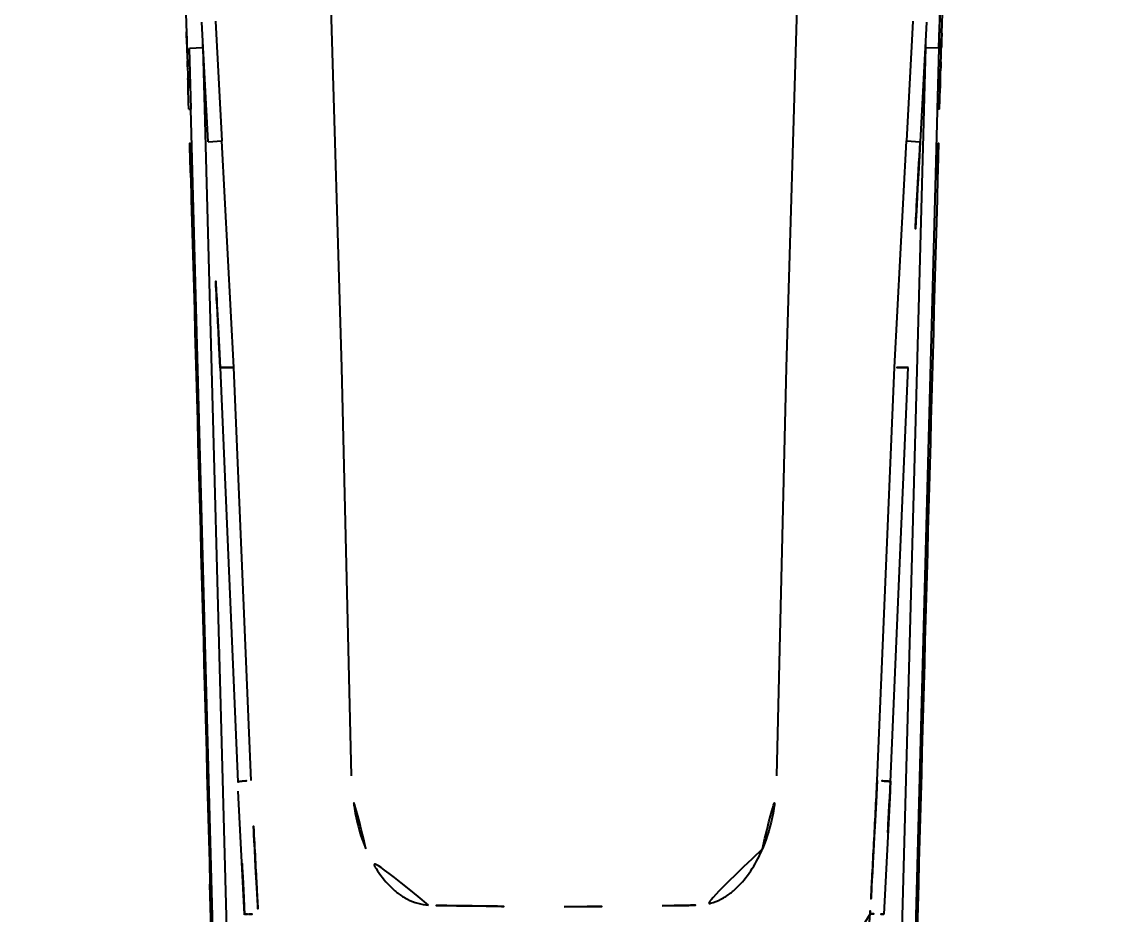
# Model space of a CAD drawing. Extents: x 16296660632 to 16296672895, y -37409619871 to -37409617326.
# Drawn here: x 16296672338.8 to 16296672407.3, y -37409617722.5 to -37409617666.9 of the extents above; entities that cross this region are included whole.
import ezdxf

# ---------------------------------------------------------------- set-up
doc = ezdxf.new("R2010")
doc.units = 0
doc.header["$LTSCALE"] = 10
doc.header["$MEASUREMENT"] = 0
doc.header["$PDMODE"] = 3
doc.header["$PDSIZE"] = -10
doc.layers.get('0').update_dxf_attribs({"linetype": 'CONTINUOUS'})
doc.layers.get('DEFPOINTS').update_dxf_attribs({"linetype": 'CONTINUOUS'})
doc.styles.add('Daelim Dimension', font='')
doc.styles.get('Daelim Dimension').set_extended_font_data('나눔고딕')
doc.dimstyles.new('DEFAULT', dxfattribs={"dimscale": 2, "dimtxt": 2, "dimasz": 2, "dimexe": 0, "dimexo": 2, "dimgap": 1, "dimtad": 1, "dimdec": 1, "dimzin": 9, "dimdsep": 46, "dimtxsty": 'Daelim Dimension', "dimcen": 0.5, "dimclrd": 252, "dimclre": 252, "dimclrt": 3, "dimadec": 1, "dimazin": 0, "dimtfac": 1, "dimtdec": 1, "dimtix": 1, "dimtmove": 0, "dimatfit": 3, "dimfxl": 1, "dimtolj": 1, "dimtzin": 1, "dimlwd": 9, "dimlwe": 9, "dimarcsym": 0})

# ---------------------------------------------------------------- blocks, each defined once
blk = doc.blocks.new('*D23')
at = {"color": 5, "lineweight": 9, "transparency": 16777216}
for p, q in [((16296672271.44322, -37409617616.720352), (16296672271.44322, -37409617782.513161)), ((16296672473.63098, -37409617616.720352), (16296672473.63098, -37409617782.513161)), ((16296672275.44322, -37409617782.513161), (16296672469.63098, -37409617782.513161))]:
    blk.add_line(p, q, dxfattribs=at)
at = {"color": 5, "transparency": 16777216}
for points in [[(16296672275.44322, -37409617781.846497), (16296672275.44322, -37409617783.179817), (16296672271.44322, -37409617782.513161)], [(16296672469.63098, -37409617781.846497), (16296672469.63098, -37409617783.179817), (16296672473.63098, -37409617782.513161)]]:
    blk.add_solid(points, dxfattribs=at)
at = {"layer": 'DEFPOINTS', "color": 0, "transparency": 16777216}
for p in [(16296672271.44322, -37409617612.720352), (16296672473.63098, -37409617612.720352), (16296672473.63098, -37409617782.513161)]:
    blk.add_point(p, dxfattribs=at)
at = {"color": 7, "transparency": 16777216, "insert": (16296672372.5371, -37409617775.091133), "char_height": 10, "attachment_point": 5, "style": 'Daelim Dimension'}
blk.add_mtext('\\A1;202', dxfattribs=at)
blk = doc.blocks.new('*D24')
at = {"color": 5, "lineweight": 9, "transparency": 16777216}
for p, q in [((16296672475.10936, -37409617610.563637), (16296672510.367599, -37409617610.563637)), ((16296672510.367599, -37409617614.563637), (16296672510.367599, -37409617749.239067)), ((16296672381.699341, -37409617753.239067), (16296672510.367599, -37409617753.239067))]:
    blk.add_line(p, q, dxfattribs=at)
at = {"color": 5, "transparency": 16777216}
for points in [[(16296672509.700939, -37409617614.563637), (16296672511.034269, -37409617614.563637), (16296672510.367599, -37409617610.563637)], [(16296672509.700939, -37409617749.239067), (16296672511.034269, -37409617749.239067), (16296672510.367599, -37409617753.239067)]]:
    blk.add_solid(points, dxfattribs=at)
at = {"layer": 'DEFPOINTS', "color": 0, "transparency": 16777216}
for p in [(16296672471.10936, -37409617610.563637), (16296672377.699341, -37409617753.239067), (16296672510.367599, -37409617753.239067)]:
    blk.add_point(p, dxfattribs=at)
at = {"color": 7, "transparency": 16777216, "insert": (16296672502.916969, -37409617681.901352), "char_height": 10, "attachment_point": 5, "rotation": 90, "style": 'Daelim Dimension'}
blk.add_mtext('\\A1;143', dxfattribs=at)

msp = doc.modelspace()

# ---------------------------------------------------------------- linework, layer by layer
at = {"color": 7, "linetype": 'Continuous'}
for p, q in [((16296672358.694189, -37409617688.426086), (16296672357.293859, -37409617640.884659)), ((16296672386.37941, -37409617688.426109), (16296672387.779341, -37409617640.884659)), ((16296672348.999399, -37409617666.371582), (16296672349.08075, -37409617668.880081)), ((16296672350.388399, -37409617674.377373), (16296672349.984209, -37409617666.930779)), ((16296672350.834311, -37409617666.883957), (16296672351.235161, -37409617674.331131)), ((16296672394.239901, -37409617666.883957), (16296672393.83864, -37409617674.331108)), ((16296672395.089991, -37409617666.930794), (16296672394.685801, -37409617674.377373)), ((16296672350.059099, -37409617668.54496), (16296672350.048479, -37409617668.112694)), ((16296672395.025921, -37409617668.109573), (16296672395.015209, -37409617668.544952)), ((16296672349.075069, -37409617668.695793), (16296672349.07103, -37409617668.567581)), ((16296672349.079559, -37409617668.838516), (16296672349.075069, -37409617668.695793)), ((16296672349.08075, -37409617668.880081), (16296672349.146549, -37409617671.047272)), ((16296672350.05899, -37409617668.545181), (16296672349.21587, -37409617668.568466)), ((16296672349.319839, -37409617672.343193), (16296672349.21587, -37409617668.568466)), ((16296672350.05899, -37409617668.545181), (16296672350.161329, -37409617672.32032)), ((16296672395.01947, -37409617668.544952), (16296672393.191891, -37409617736.534187)), ((16296672395.85877, -37409617668.567719), (16296672394.039009, -37409617736.556961)), ((16296672395.85874, -37409617668.567719), (16296672395.015539, -37409617668.545158)), ((16296672395.858339, -37409617668.568207), (16296672395.75436, -37409617672.343132)), ((16296672395.92766, -37409617671.047272), (16296672395.993299, -37409617668.884956)), ((16296672395.9949, -37409617668.830513), (16296672395.99979, -37409617668.674873)), ((16296672395.99979, -37409617668.674873), (16296672396.00317, -37409617668.567673)), ((16296672349.146549, -37409617671.047256), (16296672349.1465, -37409617671.042976)), ((16296672349.17211, -37409617671.913582), (16296672349.1465, -37409617671.042992)), ((16296672395.88942, -37409617672.346863), (16296672395.9277, -37409617671.042992)), ((16296672395.9277, -37409617671.042992), (16296672395.92765, -37409617671.047256)), ((16296672349.18478, -37409617672.346916), (16296672349.17211, -37409617671.913582)), ((16296672349.18145, -37409617672.346947), (16296672349.316521, -37409617672.343338)), ((16296672351.035191, -37409617736.556961), (16296672349.316521, -37409617672.343338)), ((16296672350.16041, -37409617672.320343), (16296672351.879101, -37409617736.53437)), ((16296672395.88942, -37409617672.346863), (16296672395.757721, -37409617672.343224)), ((16296672350.389971, -37409617674.377289), (16296672351.23488, -37409617674.331146)), ((16296672351.974979, -37409617688.426102), (16296672351.23488, -37409617674.331146)), ((16296672393.09922, -37409617688.426102), (16296672393.839319, -37409617674.331146)), ((16296672393.839319, -37409617674.331146), (16296672394.684231, -37409617674.377289)), ((16296672351.14106, -37409617688.426109), (16296672352.230181, -37409617714.196381)), ((16296672353.061131, -37409617714.116783), (16296672351.972719, -37409617688.42617)), ((16296672359.2966, -37409617713.832863), (16296672358.693319, -37409617688.426102)), ((16296672385.777611, -37409617713.832382), (16296672386.380011, -37409617688.426079)), ((16296672392.013, -37409617714.116783), (16296672393.101471, -37409617688.42617)), ((16296672392.844021, -37409617714.196381), (16296672393.933149, -37409617688.426109)), ((16296672352.655069, -37409617722.443848), (16296672352.26096, -37409617714.792191)), ((16296672392.813471, -37409617714.78775), (16296672392.41914, -37409617722.44384)), ((16296672350.93432, -37409617736.559723), (16296672350.49872, -37409617720.575974)), ((16296672394.57548, -37409617720.575974), (16296672394.139879, -37409617736.559677))]:
    msp.add_line(p, q, dxfattribs=at)
msp.add_lwpolyline([(16296672395.993299, -37409617668.884956), (16296672396.07461, -37409617666.377441), (16296672396.15546, -37409617664.083618), (16296672396.22201, -37409617662.36824)], dxfattribs=at)
for centre, radius, start, end in [((16296673902.84458, -37409617625.139503), 1554.235585, 181.371413897, 181.60098713), ((16296670575.779249, -37409617618.226227), 1820.775167, 358.415632658, 358.611969374), ((16296657033.047421, -37409618502.057571), 15339.686744, 3.040369178, 3.0929019367), ((16296687712.026779, -37409618502.057571), 15339.686744, 176.9070980633, 176.959630822), ((16296657033.047421, -37409618507.057571), 15339.686744, 2.931811585, 2.9628911947), ((16296687712.026779, -37409618507.057571), 15339.686744, 177.0371088053, 177.068188415), ((16296672350.359159, -37409617660.823463), 61.666173, 272.34980276, 272.91813555), ((16296672428.979151, -37409617717.575546), 75.635228, 183.29911086, 183.66435409), ((16296672372.671009, -37409617353.065407), 368.907308, 269.03061153, 269.97923623), ((16296672372.3985, -37409617351.997192), 369.975525, 270.02141947, 270.96731239), ((16296672327.37335, -37409617718.26178), 64.336146, 356.30366778, 356.73285381), ((16296672394.71496, -37409617660.82531), 61.664311, 267.08186445, 267.65019724)]:
    msp.add_arc(centre, radius, start, end, dxfattribs=at)
for points, knots in [([(16296672349.07103, -37409617668.567581), (16296672349.06554, -37409617668.393753), (16296672349.04418, -37409617667.721863), (16296672349.02224, -37409617667.050003), (16296672349.00556, -37409617666.551971)], [0, 0, 0, 0, 0.25872363, 1, 1, 1, 1]), ([(16296672396.00317, -37409617668.567673), (16296672396.00824, -37409617668.407143), (16296672396.028, -37409617667.784897), (16296672396.048269, -37409617667.162689), (16296672396.06366, -37409617666.700996)], [0, 0, 0, 0, 0.257972353, 1, 1, 1, 1]), ([(16296672349.11075, -37409617669.847343), (16296672349.10816, -37409617669.762253), (16296672349.09787, -37409617669.425972), (16296672349.087429, -37409617669.089699), (16296672349.079559, -37409617668.838516)], [0, 0, 0, 0, 0.253022157, 1, 1, 1, 1]), ([(16296672395.9597, -37409617669.970734), (16296672395.962629, -37409617669.874443), (16296672395.974211, -37409617669.494362), (16296672395.986, -37409617669.114288), (16296672395.9949, -37409617668.830513)], [0, 0, 0, 0, 0.253361065, 1, 1, 1, 1]), ([(16296672349.1465, -37409617671.042992), (16296672349.143551, -37409617670.9422), (16296672349.131809, -37409617670.54364), (16296672349.119829, -37409617670.145088), (16296672349.11075, -37409617669.847343)], [0, 0, 0, 0, 0.252892574, 1, 1, 1, 1]), ([(16296672395.9277, -37409617671.042992), (16296672395.930349, -37409617670.952744), (16296672395.94087, -37409617670.595306), (16296672395.95159, -37409617670.2379), (16296672395.9597, -37409617669.970734)], [0, 0, 0, 0, 0.252512655, 1, 1, 1, 1]), ([(16296672349.300631, -37409617676.608322), (16296672349.29084, -37409617676.251106), (16296672349.25172, -37409617674.830643), (16296672349.21166, -37409617673.410187), (16296672349.18145, -37409617672.346947)], [0, 0, 0, 0, 0.251469256, 1, 1, 1, 1]), ([(16296672395.773569, -37409617676.608322), (16296672395.78335, -37409617676.251083), (16296672395.822479, -37409617674.830582), (16296672395.86256, -37409617673.41011), (16296672395.89275, -37409617672.346893)], [0, 0, 0, 0, 0.251493107, 1, 1, 1, 1]), ([(16296672351.974979, -37409617688.426102), (16296672351.917761, -37409617688.425949), (16296672351.80654, -37409617688.425911), (16296672351.646429, -37409617688.426147), (16296672351.501301, -37409617688.426224), (16296672351.391979, -37409617688.42617), (16296672351.31546, -37409617688.426109), (16296672351.267349, -37409617688.426064), (16296672351.226021, -37409617688.426064), (16296672351.191719, -37409617688.426064), (16296672351.165001, -37409617688.426201), (16296672351.14702, -37409617688.426224), (16296672351.13714, -37409617688.426491), (16296672351.131611, -37409617688.426369), (16296672351.129971, -37409617688.426842), (16296672351.127489, -37409617688.426537), (16296672351.12768, -37409617688.426781)], [0, 0, 0, 0, 0.20258114, 0.393817049, 0.566868284, 0.716436985, 0.780889692, 0.837799338, 0.886740519, 0.927287881, 0.959058448, 0.981859028, 0.989851941, 0.995550153, 0.99893685, 1, 1, 1, 1]), ([(16296672393.94652, -37409617688.426804), (16296672393.946421, -37409617688.426468), (16296672393.94451, -37409617688.426949), (16296672393.94207, -37409617688.426292), (16296672393.936831, -37409617688.426483), (16296672393.926571, -37409617688.426147), (16296672393.908621, -37409617688.42617), (16296672393.88167, -37409617688.426079), (16296672393.847309, -37409617688.426132), (16296672393.80591, -37409617688.42617), (16296672393.757771, -37409617688.426193), (16296672393.68128, -37409617688.426147), (16296672393.5721, -37409617688.426109), (16296672393.427259, -37409617688.426163), (16296672393.267441, -37409617688.426041), (16296672393.156389, -37409617688.426033), (16296672393.09922, -37409617688.426102)], [0, 0, 0, 0, 0.001221008, 0.004750209, 0.010578654, 0.018692406, 0.041717621, 0.073685857, 0.114321021, 0.163296696, 0.220269889, 0.28476354, 0.43413914, 0.606819372, 0.797601501, 1, 1, 1, 1]), ([(16296672352.50292, -37409617714.163902), (16296672352.4821, -37409617714.163689), (16296672352.442739, -37409617714.163551), (16296672352.38728, -37409617714.165642), (16296672352.339359, -37409617714.171982), (16296672352.2999, -37409617714.182716), (16296672352.26959, -37409617714.193367), (16296672352.24589, -37409617714.199577), (16296672352.232479, -37409617714.200928), (16296672352.22374, -37409617714.1996), (16296672352.22307, -37409617714.197601)], [0, 0, 0, 0, 0.21958872, 0.41491862, 0.584529652, 0.728268212, 0.843679224, 0.926790857, 0.977826061, 1, 1, 1, 1]), ([(16296672352.50292, -37409617714.163902), (16296672352.542931, -37409617714.160263), (16296672352.728939, -37409617714.143913), (16296672352.91507, -37409617714.128906), (16296672353.061131, -37409617714.116783)], [0, 0, 0, 0, 0.215122153, 1, 1, 1, 1]), ([(16296672392.014589, -37409617714.11647), (16296672391.94784, -37409617715.418533), (16296672391.846809, -37409617717.371582), (16296672391.72653, -37409617719.650032), (16296672391.66608, -37409617720.789261), (16296672391.630899, -37409617721.440201), (16296672391.61414, -37409617721.765709), (16296672391.6049, -37409617721.928421)], [0, 0, 0, 0, 0.499992637, 0.750000112, 0.875001767, 0.937501116, 1, 1, 1, 1]), ([(16296672392.571289, -37409617714.163902), (16296672392.531281, -37409617714.160263), (16296672392.34524, -37409617714.143913), (16296672392.159081, -37409617714.128906), (16296672392.013, -37409617714.116783)], [0, 0, 0, 0, 0.215126835, 1, 1, 1, 1]), ([(16296672392.571289, -37409617714.163902), (16296672392.592119, -37409617714.163658), (16296672392.631491, -37409617714.163483), (16296672392.686951, -37409617714.165573), (16296672392.734871, -37409617714.171982), (16296672392.774321, -37409617714.182762), (16296672392.80463, -37409617714.193398), (16296672392.82835, -37409617714.199562), (16296672392.84174, -37409617714.200859), (16296672392.850479, -37409617714.199593), (16296672392.85117, -37409617714.197609)], [0, 0, 0, 0, 0.219608468, 0.414949132, 0.584581666, 0.728351972, 0.843757903, 0.926847193, 0.977890129, 1, 1, 1, 1]), ([(16296672360.198521, -37409617718.370163), (16296672359.8981, -37409617717.656616), (16296672359.465349, -37409617716.156021), (16296672359.310539, -37409617714.607338), (16296672359.2966, -37409617713.832893)], [0, 0, 0, 0, 0.499878983, 1, 1, 1, 1]), ([(16296672384.875681, -37409617718.370163), (16296672385.175791, -37409617717.656433), (16296672385.60906, -37409617716.155937), (16296672385.763691, -37409617714.607071), (16296672385.777611, -37409617713.832573)], [0, 0, 0, 0, 0.499878968, 1, 1, 1, 1]), ([(16296672353.469299, -37409617721.928421), (16296672353.46006, -37409617721.765709), (16296672353.4433, -37409617721.440201), (16296672353.408119, -37409617720.789261), (16296672353.34767, -37409617719.650032), (16296672353.2274, -37409617717.371582), (16296672353.126369, -37409617715.418533), (16296672353.05961, -37409617714.11647)], [0, 0, 0, 0, 0.062498884, 0.124998233, 0.249999888, 0.500007363, 1, 1, 1, 1]), ([(16296672384.875681, -37409617718.370163), (16296672384.69738, -37409617718.794197), (16296672384.2796, -37409617719.617844), (16296672383.575899, -37409617720.539726), (16296672382.88595, -37409617721.15226), (16296672382.302031, -37409617721.526131), (16296672381.65811, -37409617721.784851), (16296672381.20018, -37409617721.862), (16296672380.970619, -37409617721.872253)], [0, 0, 0, 0, 0.25010475, 0.499990613, 0.625047371, 0.750159497, 0.875060548, 1, 1, 1, 1]), ([(16296672364.10358, -37409617721.872253), (16296672363.87402, -37409617721.862), (16296672363.41609, -37409617721.784851), (16296672362.772169, -37409617721.526131), (16296672362.188259, -37409617721.15226), (16296672361.49831, -37409617720.539726), (16296672360.7946, -37409617719.617844), (16296672360.37682, -37409617718.794197), (16296672360.198521, -37409617718.370163)], [0, 0, 0, 0, 0.124939452, 0.249840504, 0.374952629, 0.500009387, 0.74989525, 1, 1, 1, 1]), ([(16296672352.65481, -37409617722.443787), (16296672352.654831, -37409617722.444099), (16296672352.6565, -37409617722.44413), (16296672352.65855, -37409617722.444489), (16296672352.663099, -37409617722.444527), (16296672352.67219, -37409617722.444679), (16296672352.688551, -37409617722.444458), (16296672352.713699, -37409617722.443916), (16296672352.74666, -37409617722.442963), (16296672352.78718, -37409617722.441597), (16296672352.83499, -37409617722.43985), (16296672352.86924, -37409617722.438507), (16296672352.88752, -37409617722.437767)], [0, 0, 0, 0, 0.003883822, 0.014767481, 0.033016735, 0.058850882, 0.134075125, 0.242013107, 0.383784689, 0.558429791, 0.764363546, 1, 1, 1, 1]), ([(16296672366.42981, -37409617721.919769), (16296672366.235941, -37409617721.916611), (16296672365.84823, -37409617721.910957), (16296672365.363701, -37409617721.899323), (16296672364.975981, -37409617721.890106), (16296672364.5882, -37409617721.886581), (16296672364.296921, -37409617721.887154), (16296672364.10347, -37409617721.873848)], [0, 0, 0, 0, 0.249993228, 0.499924817, 0.624907868, 0.749985715, 1, 1, 1, 1]), ([(16296672378.644421, -37409617721.920143), (16296672378.838289, -37409617721.916862), (16296672379.22603, -37409617721.910217), (16296672379.80761, -37409617721.898499), (16296672380.292231, -37409617721.887413), (16296672380.67992, -37409617721.879822), (16296672380.8738, -37409617721.876694), (16296672380.970631, -37409617721.872368)], [0, 0, 0, 0, 0.2500054, 0.500011168, 0.750033124, 0.875018211, 1, 1, 1, 1]), ([(16296672391.57563, -37409617722.40966), (16296672391.569611, -37409617722.503967), (16296672391.557199, -37409617722.691498), (16296672391.51746, -37409617723.064049), (16296672391.445049, -37409617723.525459), (16296672391.320141, -37409617724.071701), (16296672391.10537, -37409617724.786583), (16296672390.74649, -37409617725.650337), (16296672389.990021, -37409617726.936836), (16296672388.7283, -37409617728.334503), (16296672387.450871, -37409617729.135536), (16296672386.773729, -37409617729.441093)], [0, 0, 0, 0, 0.031722089, 0.06306812, 0.125732129, 0.188365198, 0.250993767, 0.376130503, 0.501202076, 0.750648759, 1, 1, 1, 1]), ([(16296672392.41939, -37409617722.443787), (16296672392.419371, -37409617722.444099), (16296672392.4177, -37409617722.44413), (16296672392.41563, -37409617722.444504), (16296672392.411079, -37409617722.444527), (16296672392.401991, -37409617722.444679), (16296672392.38563, -37409617722.44445), (16296672392.36047, -37409617722.443916), (16296672392.32752, -37409617722.442963), (16296672392.287001, -37409617722.441597), (16296672392.23921, -37409617722.43985), (16296672392.20496, -37409617722.438507), (16296672392.186689, -37409617722.437767)], [0, 0, 0, 0, 0.003911686, 0.014822404, 0.03309551, 0.058949958, 0.134203297, 0.242153747, 0.383918693, 0.55853717, 0.764425768, 1, 1, 1, 1])]:
    msp.add_open_spline(points, degree=3, knots=knots, dxfattribs=at)
for points in [[(16296672349.300631, -37409617676.608322), (16296672349.700609, -37409617691.264183), (16296672350.09897, -37409617705.920097), (16296672350.49872, -37409617720.575974)], [(16296672395.773569, -37409617676.608322), (16296672395.37359, -37409617691.264183), (16296672394.975229, -37409617705.920097), (16296672394.57548, -37409617720.575974)]]:
    msp.add_open_spline(points, degree=3, dxfattribs=at)

# ---------------------------------------------------------------- dimensions: what is measured, and where the dimension line sits
dim = msp.add_linear_dim(base=(16296672510.367599, -37409617753.239067), p1=(16296672471.10936, -37409617610.563637), p2=(16296672377.699341, -37409617753.239067), angle=90, dimstyle='DEFAULT', override={"dimtxt": 5, "dimdec": 0, "dimclrd": 5, "dimclre": 5, "dimclrt": 7})
dim.commit()
dim.dimension.update_dxf_attribs({"geometry": '*D24', "text_midpoint": (16296672502.916969, -37409617681.901352)})
dim = msp.add_linear_dim(base=(16296672473.63098, -37409617782.513161), p1=(16296672271.44322, -37409617612.720352), p2=(16296672473.63098, -37409617612.720352), dimstyle='DEFAULT', override={"dimtxt": 5, "dimdec": 0, "dimclrd": 5, "dimclre": 5, "dimclrt": 7})
dim.commit()
dim.dimension.update_dxf_attribs({"geometry": '*D23', "text_midpoint": (16296672372.5371, -37409617775.091133)})

doc.saveas('drawing.dxf')
